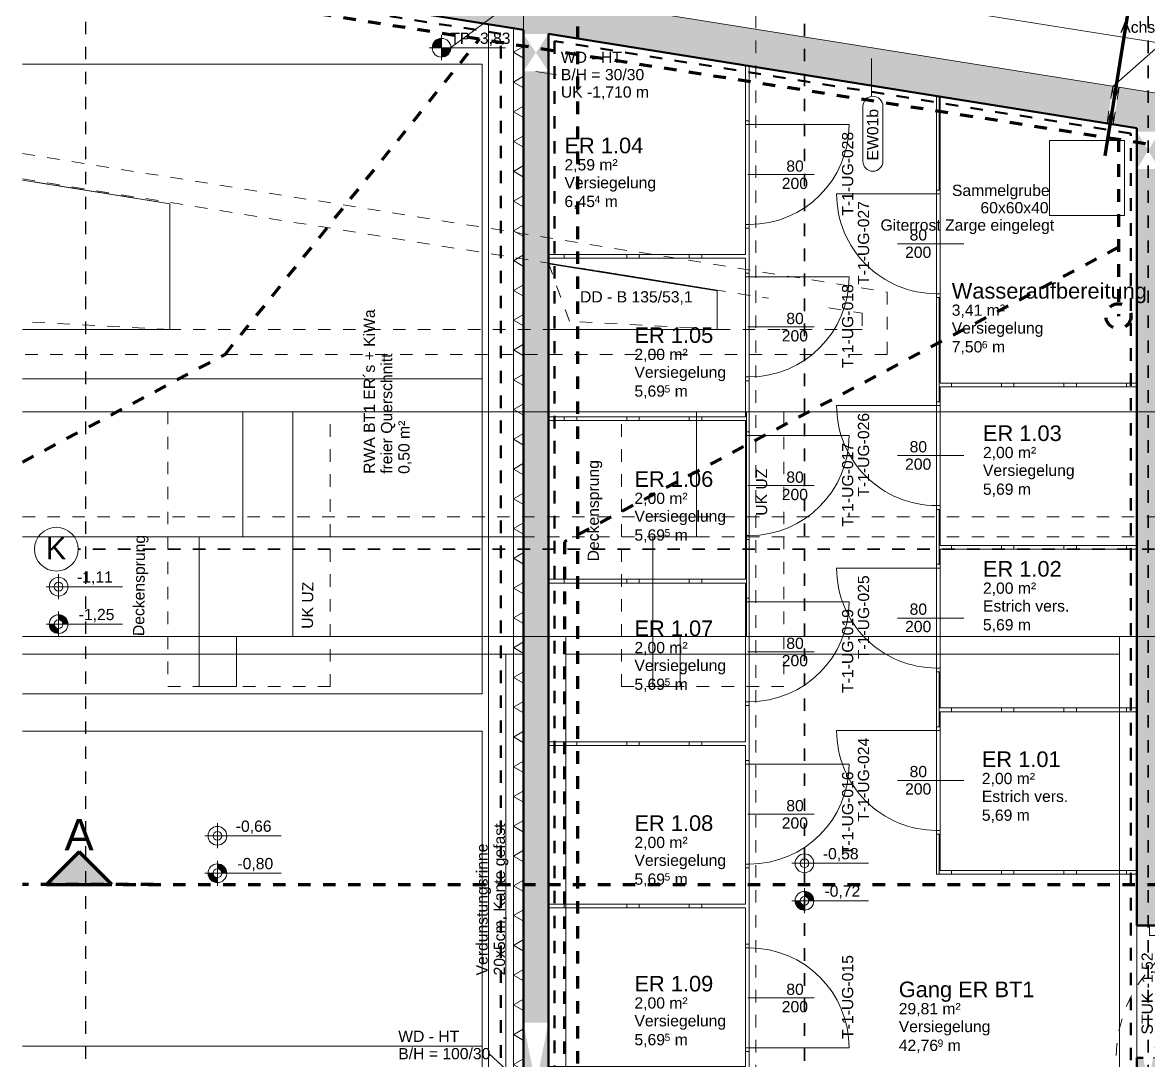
# Model space of a CAD drawing. Header units: metres. Extents: x 0 to 90, y 0 to 101.
# Drawn here: x 44.26 to 53.28, y 83.47 to 91.77 of the extents above; entities that cross this region are included whole.
import ezdxf

# ---------------------------------------------------------------- set-up
doc = ezdxf.new("R2010")
doc.units = ezdxf.units.M
for name, pattern in [('Achse', [0.009, 0.005, -0.002, 0, -0.002]), ('Strich', [0.00635, 0.003175, -0.003175]), ('Strich Punkt', [0.015875, 0.00635, -0.004763, 0, -0.004763]), ('Strich Punkt Mittel', [0.015875, 0.00635, -0.004763, 0, -0.004763]), ('Strichpunkt', [0.01053, 0.005, -0.0025, 0.00053, -0.0025]), ('Verdeckt', [0.003, 0.002, -0.001]), ('Verdeckt Oben', [0.00225, 0.0015, -0.00075]), ('Verdeckt Unten', [0.005, 0.003, -0.002])]:
    doc.linetypes.add(name, pattern=pattern)
for name, color, linetype, lineweight in [('A_2D', 251, 'Continuous', 5), ('A_Beschriftung_', 251, 'Continuous', 9), ('A_Brandabschnitte', 251, 'Verdeckt', 50), ('A_Decken', 251, 'Continuous', 13), ('A_Durchbruch', 251, 'Verdeckt', 5), ('A_Durchbruch_Projektion', 251, 'Verdeckt', 5), ('A_Kanal_RW', 251, 'Strich Punkt', 100), ('A_Parkplatz', 251, 'Continuous', 13), ('A_Raeume_', 251, 'Continuous', 5), ('A_Raeume_Beschriftung_', 251, 'Continuous', 9), ('A_Raster_', 251, 'Continuous', 9), ('A_Tueren', 251, 'Continuous', 13), ('A_Waende', 251, 'Continuous', 13), ('G-ANNO-DIMS_', 251, 'Continuous', 9), ('G-ANNO-SYMB_', 251, 'Continuous', 9), ('S-BEAM-HDLN', 251, 'Verdeckt', 5), ('Text', 251, 'Continuous', 9)]:
    doc.layers.add(name, color=color, linetype=linetype, lineweight=lineweight)
doc.styles.add('Arial_1', font='arial.ttf', dxfattribs={"height": 0.25})
doc.styles.add('Arial_2', font='arial.ttf', dxfattribs={"height": 0.175})
doc.styles.add('Arial_3', font='arial.ttf', dxfattribs={"height": 0.09})
doc.styles.add('Arial_4', font='arial.ttf', dxfattribs={"height": 0.05849})
doc.styles.add('Arial_5', font='arial.ttf', dxfattribs={"height": 0.125})
pattern_1 = [(45, (35.10227, 0), (-0.08980256, 0.08980256), []), (45, (35.19207, 0), (-0.08980256, 0.08980256), [0.0635, -0.03175])]
pattern_2 = [(90, (35.10227, 0), (-0.5, 0), []), (90, (35.20227, 0), (-0.5, 0), [])]

# ---------------------------------------------------------------- blocks, each defined once
blk = doc.blocks.new('Park_Parkplatz - 5020x2520_Ortho-V7-263_PP_-01UG_BT1')
at = {"layer": 'A_Parkplatz'}
for p, q in [((0, -1.3399), (0, -5.02)), ((2.52, -5.02), (2.52, -1.3399)), ((0, -5.02), (2.52, -5.02))]:
    blk.add_line(p, q, dxfattribs=at)
blk = doc.blocks.new('Tür_Blockzarge_1 Flügel - 90x200_RB 86x203_Einlagerungsräume-11443644-263_PP_-01UG_BT1')
at = {"layer": 'A_Tueren', "lineweight": 5}
blk.add_line((0.4, 0.015), (0.4, 0.815), dxfattribs=at)
at = {"layer": 'A_Tueren'}
for p, q in [((-0.43, 0.015), (-0.4, 0.015)), ((-0.43, -0.015), (-0.43, 0.015)), ((-0.43, 0.015), (0.43, 0.015)), ((-0.4, 0.015), (-0.4, -0.015)), ((0.4, 0.015), (0.43, 0.015)), ((0.4, -0.015), (0.4, 0.015)), ((0.43, 0.015), (0.43, -0.015)), ((-0.4, -0.015), (-0.43, -0.015)), ((-0.43, -0.015), (0.43, -0.015)), ((0.43, -0.015), (0.4, -0.015))]:
    blk.add_line(p, q, dxfattribs=at)
at = {"layer": 'A_Tueren', "lineweight": 5}
blk.add_arc((0.4, 0.015), 0.8, 90, 180, dxfattribs=at)
blk = doc.blocks.new('Tür_Blockzarge_1 Flügel - 90x200_RB 86x203_Einlagerungsräume-11443713-263_PP_-01UG_BT1')
at = {"layer": 'A_Tueren'}
for p, q in [((-0.43, 0.015), (-0.43, -0.015)), ((-0.4, 0.015), (-0.43, 0.015)), ((-0.43, 0.015), (0.43, 0.015)), ((-0.4, -0.015), (-0.4, 0.015)), ((0.4, 0.015), (0.4, -0.015)), ((0.43, 0.015), (0.4, 0.015)), ((0.43, -0.015), (0.43, 0.015)), ((-0.43, -0.015), (-0.4, -0.015)), ((-0.43, -0.015), (0.43, -0.015)), ((0.4, -0.015), (0.43, -0.015))]:
    blk.add_line(p, q, dxfattribs=at)
at = {"layer": 'A_Tueren', "lineweight": 5}
blk.add_line((0.4, -0.015), (0.4, -0.815), dxfattribs=at)
blk.add_arc((0.4, -0.015), 0.8, 180, 270, dxfattribs=at)
blk = doc.blocks.new('Tür_Blockzarge_1 Flügel - 90x200_RB 106x208_Untergeschoss-11443315-263_PP_-01UG_BT1')
at = {"layer": 'A_Tueren', "lineweight": 5}
blk.add_line((0.45, 0.09), (0.45, 0.99), dxfattribs=at)
at = {"layer": 'A_Tueren'}
for p, q in [((-0.53, 0.09), (-0.45, 0.09)), ((-0.53, 0.01), (-0.53, 0.09)), ((-0.53, 0.09), (0.53, 0.09)), ((-0.45, 0.01), (-0.53, 0.01)), ((-0.45, 0.09), (-0.45, 0.01)), ((0.45, 0.09), (0.53, 0.09)), ((0.45, 0.0538), (0.45, 0.09)), ((0.53, 0.09), (0.53, 0.0394)), ((-0.53, -0.09), (0.53, -0.09))]:
    blk.add_line(p, q, dxfattribs=at)
at = {"layer": 'A_Tueren', "lineweight": 5}
blk.add_arc((0.45, 0.09), 0.9, 90, 180, dxfattribs=at)
blk = doc.blocks.new('Allg_DB_Flaeche_rechteckig_oben_ungleich - Bau-9936735-263_PP_-01UG_BT1')
at = {"layer": 'A_Durchbruch'}
for p, q in [((0.9817, 0.3454), (2.16, 0.1561)), ((2.16, 0.1561), (2.16, -0.85)), ((0.9817, -0.85), (2.16, -0.85))]:
    blk.add_line(p, q, dxfattribs=at)
blk = doc.blocks.new('Symbol_Schatten_Verdeckt_unten_ungleich - Bodendurchbruch_Schatten_Verdeckt_unten-9936742-263_PP_-01UG_BT1')
at = {"layer": 'A_Durchbruch_Projektion'}
for p, q in [((-0.85, -2.16), (-0.7895, -0.9817)), ((-0.85, -2.16), (-0.85, -0.9817)), ((0.3454, -0.9817), (0.1561, -2.16)), ((0.1561, -2.16), (-0.85, -2.16))]:
    blk.add_line(p, q, dxfattribs=at)
blk = doc.blocks.new('Skel_STB_rechteckig - 0800x0530-10903989-263_PP_-01UG_BT1')
at = {"layer": 'S-BEAM-HDLN', "color": 55, "linetype": 'Strich'}
for p, q in [((-3.9913, 0.4), (4.9313, 0.4)), ((4.9313, 0.4), (4.9313, -0.4)), ((4.9313, -0.4), (-3.9913, -0.4))]:
    blk.add_line(p, q, dxfattribs=at)
blk = doc.blocks.new('Allg_DB_Flaeche_rechteckig_oben_ungleich - Bau-9412647-263_PP_-01UG_BT1')
at = {"layer": 'A_Durchbruch'}
for p, q in [((-0.675, 0.26535), (0.675, 0.04925)), ((-0.675, 0.26535), (-0.675, -0.26535)), ((0.675, 0.04925), (0.675, -0.26535)), ((-0.675, -0.26535), (0.675, -0.26535))]:
    blk.add_line(p, q, dxfattribs=at)
blk = doc.blocks.new('Symbol_Schatten_Verdeckt_unten_ungleich - Bodendurchbruch_Schatten_Verdeckt_unten-8625578-263_PP_-01UG_BT1')
at = {"layer": 'A_Durchbruch_Projektion'}
for p, q in [((-0.2654, -0.675), (-0.2654, 0.675)), ((-0.199, 0.5063), (0.2654, 0.675)), ((0.2654, 0.675), (0.0493, -0.675)), ((-0.2654, -0.675), (-0.199, 0.5063)), ((0.0493, -0.675), (-0.2654, -0.675))]:
    blk.add_line(p, q, dxfattribs=at)
blk = doc.blocks.new('Allg_WD_rund - HKLS-11772127-263_PP_-01UG_BT1')
at = {"layer": 'A_Durchbruch'}
for p, q in [((-0.06, -0.15), (-0.01, 0.15)), ((-0.06, 0.15), (-0.01, -0.15)), ((-0.06, -0.15), (-0.06, 0.15)), ((-0.01, 0.15), (-0.01, -0.15))]:
    blk.add_line(p, q, dxfattribs=at)
blk = doc.blocks.new('Raster - BS_Achse-112124-263_PP_-01UG_BT1')
at = {"layer": 'A_Beschriftung_'}
blk.add_circle((0, 0), 0.0035, dxfattribs=at)
blk = doc.blocks.new('BS_Tuer_PP - rechts-10002445-263_PP_-01UG_BT1')
at = {"layer": 'A_Beschriftung_'}
blk.add_line((0, 0.00012), (0, -0.01051), dxfattribs=at)
blk = doc.blocks.new('BS_Tuer_PP - links-10002443-263_PP_-01UG_BT1')
at = {"layer": 'A_Beschriftung_'}
blk.add_line((0, 0.00012), (0, 0.01076), dxfattribs=at)
blk = doc.blocks.new('BS_Kote_Grundriss_FDUK_manuell_AT - 018-7701323-263_PP_-01UG_BT1')
at = {"layer": 'A_Beschriftung_'}
h = blk.add_hatch(color=256, dxfattribs=at)
edge = h.paths.add_edge_path()
edge.add_line((0, -0.0007), (0, -0.0015))
edge.add_arc((0, 0), 0.0015, 180, 270, ccw=False)
edge.add_line((-0.0015, 0), (-0.0007, 0))
edge.add_arc((0, 0), 0.0007, 180, 270)
h = blk.add_hatch(color=256, dxfattribs=at)
edge = h.paths.add_edge_path()
edge.add_line((0, 0.0007), (0, 0.0015))
edge.add_arc((0, 0), 0.0015, 0, 90, ccw=False)
edge.add_line((0.0015, 0), (0.0007, 0))
edge.add_arc((0, 0), 0.0007, 0, 90)
for p, q in [((0, 0), (0, 0.002)), ((-0.002, 0), (0.01024, 0)), ((0, 0), (0, -0.002))]:
    blk.add_line(p, q, dxfattribs=at)
for radius in [0.0015, 0.0007]:
    blk.add_circle((0, 0), radius, dxfattribs=at)
for start, end in [(0, 90), (180, 270)]:
    blk.add_arc((0, 0), 0.0007, start, end, dxfattribs=at)
blk = doc.blocks.new('BS_Kote_Grundriss_RDUK_manuell_AT - 018-7700965-263_PP_-01UG_BT1')
at = {"layer": 'A_Beschriftung_'}
for p, q in [((0, 0), (0, 0.002)), ((-0.002, 0), (0.01024, 0)), ((0, 0), (0, -0.002))]:
    blk.add_line(p, q, dxfattribs=at)
for radius in [0.0015, 0.0007]:
    blk.add_circle((0, 0), radius, dxfattribs=at)
blk = doc.blocks.new('BS_Wand_Lollipop - links_unten-2026911-263_PP_-01UG_BT1')
at = {"layer": 'A_Beschriftung_'}
for p, q in [((-0.00467, 0.00137), (-0.01347, 0.00137)), ((-0.00309, 0), (0.003, 0)), ((-0.00467, -0.00183), (-0.01347, -0.00183))]:
    blk.add_line(p, q, dxfattribs=at)
for centre, start, end in [((-0.01347, -0.00023), 90, 270), ((-0.00467, -0.00023), 270, 90)]:
    blk.add_arc(centre, 0.0016, start, end, dxfattribs=at)
blk = doc.blocks.new('Schnitt - 100_Gebaeudeschnitt-1260755-263_PP_-01UG_BT1')
at = {"layer": 'G-ANNO-SYMB_'}
blk.add_hatch(color=256, dxfattribs=at).paths.add_polyline_path([(-0.00829, 0), (-0.00305, 0.00525), (0.0022, 0)])
at = {"layer": 'G-ANNO-SYMB_', "lineweight": 70}
for p, q in [((-0.00305, 0.00525), (-0.00829, 0)), ((0.0022, 0), (-0.00305, 0.00525)), ((-0.00829, 0), (0.0022, 0))]:
    blk.add_line(p, q, dxfattribs=at)
blk = doc.blocks.new('Höhenkoten - 018-55641-263_PP_-01UG_BT1')
at = {"layer": 'G-ANNO-DIMS_'}
h = blk.add_hatch(color=256, dxfattribs=at)
edge = h.paths.add_edge_path()
edge.add_line((0, 0), (0, -0.0015))
edge.add_arc((0, 0), 0.0015, 180, 270, ccw=False)
edge.add_line((-0.0015, 0), (0, 0))
h = blk.add_hatch(color=256, dxfattribs=at)
edge = h.paths.add_edge_path()
edge.add_line((0, 0), (0, 0.0015))
edge.add_arc((0, 0), 0.0015, 0, 90, ccw=False)
edge.add_line((0.0015, 0), (0, 0))
for p, q in [((0, 0), (0, 0.002)), ((-0.002, 0), (0.01024, 0)), ((0, 0), (0, -0.002))]:
    blk.add_line(p, q, dxfattribs=at)
blk.add_circle((0, 0), 0.0015, dxfattribs=at)

msp = doc.modelspace()

# ---------------------------------------------------------------- hatches: boundary and pattern name
at = {"layer": 'A_Waende', "lineweight": 5}
h = msp.add_hatch(dxfattribs=at)
h.set_pattern_fill('FP_1', color=250, style=0, pattern_type=2)
h.set_pattern_definition(pattern_1)
h.paths.add_polyline_path([(60.5002, 89.9106), (60.4024, 89.7743), (60.4498, 90.0705), (60.4825, 89.9668)])
h.paths.add_polyline_path([(60.5979, 90.0468), (60.5505, 89.7506), (60.5002, 89.9106), (60.578, 90.0191)])
h.paths.add_polyline_path([(55.7605, 90.669), (55.6874, 90.5288), (55.7348, 90.825), (55.7585, 90.6812)])
h.paths.add_polyline_path([(55.8336, 90.8092), (55.7862, 90.513), (55.7605, 90.669), (55.7677, 90.6828)])
h.paths.add_polyline_path([(53.044, 91.2556), (52.9966, 90.9593), (52.9957, 91.1114), (53.0094, 91.1522)])
h.paths.add_polyline_path([(52.9947, 91.2635), (52.9957, 91.1114), (52.9473, 90.9672), (52.9769, 91.1522)])
h.paths.add_polyline_path([(61.951, 89.5265), (61.9807, 89.8256), (44.2649, 92.6603), (44.2649, 92.3565), (61.937, 89.5288)])
h = msp.add_hatch(dxfattribs=at)
h.set_pattern_fill('FP_5', color=250, angle=-180, style=0, pattern_type=2)
h.set_pattern_definition([(270, (48.19527, 82.242), (0.20637, 4e-16), []), (330, (48.19527, 82.242), (0.103185, 0.1787217), []), (30, (48.19527, 82.242), (-0.103185, 0.1787217), [])])
h.paths.add_polyline_path([(48.2749, 72.7557), (48.2749, 91.7149), (48.1949, 91.7277), (48.1949, 72.7557)])
h = msp.add_hatch(dxfattribs=at)
h.set_pattern_fill('FP_1', color=250, style=0, pattern_type=2)
h.set_pattern_definition(pattern_1)
h.paths.add_polyline_path([(48.4749, 82.768), (48.4749, 83.768), (48.3749, 83.268), (48.4598, 82.8437)])
h.paths.add_polyline_path([(48.2749, 82.768), (48.3749, 83.268), (48.2749, 83.768), (48.2749, 83.268)])
h.paths.add_polyline_path([(48.4749, 72.8357), (48.4749, 82.768), (48.2749, 82.768), (48.2749, 72.8357)])
h.paths.add_polyline_path([(48.2749, 91.6829), (48.2749, 91.3829), (48.3749, 91.5329), (48.2756, 91.6818)])
h.paths.add_polyline_path([(48.4749, 91.6829), (48.2749, 91.7149), (48.2749, 91.6829), (48.4533, 91.6829)])
h.paths.add_polyline_path([(48.4749, 91.3829), (48.4749, 91.6829), (48.3749, 91.5329)])
h.paths.add_polyline_path([(48.2749, 83.768), (48.4749, 83.768), (48.4749, 91.3829), (48.2749, 91.3829), (48.2749, 85.309)])
h = msp.add_hatch(dxfattribs=at)
h.set_pattern_fill('FP_4', color=250, style=0, pattern_type=2)
h.set_pattern_definition(pattern_2)
h.paths.add_polyline_path([(51.5824, 84.9869), (51.6124, 84.9869), (51.6124, 85.2769), (51.5824, 85.2769)])
h.paths.add_polyline_path([(51.6124, 86.1369), (51.6124, 86.5769), (51.5824, 86.5769), (51.5824, 86.1369)])
h.paths.add_polyline_path([(51.5824, 87.4369), (51.6124, 87.4369), (51.6124, 87.8769), (51.5824, 87.8769)])
h.paths.add_polyline_path([(51.5824, 88.7369), (51.6124, 88.7369), (51.6124, 89.5729), (51.5824, 89.5729)])
h.paths.add_polyline_path([(51.6124, 90.4329), (51.6124, 91.1808), (51.5824, 91.1856), (51.5824, 90.4329)])
h = msp.add_hatch(dxfattribs=at)
h.set_pattern_fill('FP_1', color=250, style=0, pattern_type=2)
h.set_pattern_definition(pattern_1)
h.paths.add_polyline_path([(53.2774, 79.153), (53.1874, 79.653), (53.1874, 78.653), (53.2664, 79.0919)])
h.paths.add_polyline_path([(53.3674, 78.653), (53.3674, 79.653), (53.2774, 79.153), (53.338, 78.8165)])
h.paths.add_polyline_path([(53.1874, 73.0357), (53.3674, 73.0357), (53.3674, 78.653), (53.1874, 78.653), (53.1874, 73.6226)])
h.paths.add_polyline_path([(53.3674, 79.793), (53.3674, 80.093), (53.2774, 79.943)])
h.paths.add_polyline_path([(53.1874, 79.793), (53.2774, 79.943), (53.1874, 80.093), (53.1874, 79.9029)])
h.paths.add_polyline_path([(53.1874, 79.653), (53.3674, 79.653), (53.3674, 79.793), (53.1874, 79.793)])
h.paths.add_polyline_path([(53.2774, 83.268), (53.238, 83.4869), (53.1874, 83.4869), (53.1874, 82.768)])
h.paths.add_polyline_path([(53.3674, 82.768), (53.3674, 83.4869), (53.3168, 83.4869), (53.2774, 83.268), (53.339, 82.9259)])
h.paths.add_polyline_path([(53.3674, 80.093), (53.3674, 82.768), (53.1874, 82.768), (53.1874, 80.093), (53.1955, 80.093)])
h.paths.add_polyline_path([(53.3674, 90.6), (53.3674, 90.9), (53.2774, 90.75)])
h.paths.add_polyline_path([(53.1874, 90.6), (53.2774, 90.75), (53.1874, 90.9), (53.1874, 90.75)])
h.paths.add_polyline_path([(53.3674, 84.5469), (53.3674, 90.6), (53.1874, 90.6), (53.1874, 84.5469)])
h.paths.add_polyline_path([(53.1964, 90.9), (53.3674, 90.9), (53.1874, 90.9288), (53.1874, 90.9)])
h = msp.add_hatch(dxfattribs=at)
h.set_pattern_fill('FP_4', color=250, style=0, pattern_type=2)
h.set_pattern_definition(pattern_2)
h.paths.add_polyline_path([(49.9213, 89.8869), (50.0524, 89.8869), (50.0524, 89.9169), (48.4749, 89.9169), (48.4749, 89.8869), (48.5072, 89.8869)])
h = msp.add_hatch(dxfattribs=at)
h.set_pattern_fill('FP_4', color=250, style=0, pattern_type=2)
h.set_pattern_definition(pattern_2)
h.paths.add_polyline_path([(51.6124, 88.8569), (53.1874, 88.8569), (53.1874, 88.8869), (51.6124, 88.8869)])
h = msp.add_hatch(dxfattribs=at)
h.set_pattern_fill('FP_4', color=250, style=0, pattern_type=2)
h.set_pattern_definition(pattern_2)
h.paths.add_polyline_path([(48.5072, 88.5869), (50.0524, 88.5869), (50.0524, 88.6169), (48.4749, 88.6169), (48.4749, 88.5869)])
h = msp.add_hatch(dxfattribs=at)
h.set_pattern_fill('FP_4', color=250, style=0, pattern_type=2)
h.set_pattern_definition(pattern_2)
h.paths.add_polyline_path([(52.7495, 87.5569), (53.1874, 87.5569), (53.1874, 87.5869), (51.6124, 87.5869), (51.6124, 87.5569)])
h = msp.add_hatch(dxfattribs=at)
h.set_pattern_fill('FP_4', color=250, style=0, pattern_type=2)
h.set_pattern_definition(pattern_2)
h.paths.add_polyline_path([(49.9213, 87.2869), (50.0524, 87.2869), (50.0524, 87.3169), (48.4749, 87.3169), (48.4749, 87.2869), (49.8467, 87.2869)])
h = msp.add_hatch(dxfattribs=at)
h.set_pattern_fill('FP_4', color=250, style=0, pattern_type=2)
h.set_pattern_definition(pattern_2)
h.paths.add_polyline_path([(53.1874, 86.2569), (53.1874, 86.2869), (51.6124, 86.2869), (51.6124, 86.2569), (52.7495, 86.2569)])
h = msp.add_hatch(dxfattribs=at)
h.set_pattern_fill('FP_4', color=250, style=0, pattern_type=2)
h.set_pattern_definition(pattern_2)
h.paths.add_polyline_path([(48.5072, 85.9869), (50.0524, 85.9869), (50.0524, 86.0169), (48.4749, 86.0169), (48.4749, 85.9869)])
h = msp.add_hatch(dxfattribs=at)
h.set_pattern_fill('FP_4', color=250, style=0, pattern_type=2)
h.set_pattern_definition(pattern_2)
h.paths.add_polyline_path([(52.7495, 84.9569), (53.1874, 84.9569), (53.1874, 84.9869), (51.5824, 84.9869), (51.5824, 84.9569)])
h = msp.add_hatch(dxfattribs=at)
h.set_pattern_fill('FP_4', color=250, style=0, pattern_type=2)
h.set_pattern_definition(pattern_2)
h.paths.add_polyline_path([(49.9213, 84.6869), (50.0524, 84.6869), (50.0524, 84.7169), (48.4749, 84.7169), (48.4749, 84.6869)])

# ---------------------------------------------------------------- linework, layer by layer
at = {"layer": 'A_2D', "lineweight": 100}
msp.add_line((53.4737, 94.0992), (52.9308, 90.706), dxfattribs=at)
at = {"layer": 'A_2D', "lineweight": 13}
for p, q in [((62.0283, 90.2231), (44.2649, 93.0654)), ((44.2649, 92.6603), (61.9829, 89.8252)), ((47.9949, 91.7597), (47.9949, 81.3605)), ((48.1949, 91.7277), (47.9949, 91.7597)), ((48.1949, 81.3605), (48.1949, 91.7277)), ((50.0612, 87.458), (50.0612, 88.258)), ((46.4292, 87.658), (46.4292, 86.858)), ((46.4292, 86.858), (45.8992, 86.858))]:
    msp.add_line(p, q, dxfattribs=at)
at = {"layer": 'A_2D', "linetype": 'Verdeckt', "lineweight": 25}
msp.add_line((44.7681, 92.5798), (44.7681, 60.8261), dxfattribs=at)
at = {"layer": 'A_2D', "linetype": 'Verdeckt Oben', "lineweight": 13}
for p, q in [((48.2749, 72.8357), (48.2749, 92.0187)), ((48.2749, 92.0187), (48.2749, 72.8248)), ((77.3549, 88.658), (44.2649, 88.658)), ((53.0197, 79.6773), (53.0197, 83.4769))]:
    msp.add_line(p, q, dxfattribs=at)
at = {"layer": 'A_2D'}
for p, q in [((47.9949, 72.7369), (47.9949, 91.7629)), ((53.0874, 90.8298), (52.4874, 90.8298)), ((52.4874, 90.8298), (52.4874, 90.2298)), ((53.0874, 90.2298), (53.0874, 90.8298)), ((52.4874, 90.2298), (53.0874, 90.2298)), ((46.4292, 88.658), (46.0292, 88.658)), ((46.0292, 88.658), (46.0292, 87.658)), ((46.4292, 86.858), (46.4292, 88.658)), ((50.0612, 88.658), (49.6612, 88.658)), ((49.6612, 88.658), (49.6612, 87.658)), ((50.0612, 86.858), (50.0612, 88.658)), ((45.6792, 87.658), (45.6792, 86.458)), ((46.0292, 87.658), (45.6792, 87.658)), ((49.3112, 87.658), (49.3112, 86.458)), ((49.6612, 87.658), (49.3112, 87.658)), ((45.9792, 86.458), (45.9792, 86.858)), ((45.9792, 86.858), (46.4292, 86.858)), ((49.5312, 86.458), (49.5312, 86.858)), ((49.5312, 86.858), (50.0612, 86.858)), ((45.6792, 86.458), (45.9792, 86.458)), ((49.3112, 86.458), (49.5312, 86.458))]:
    msp.add_line(p, q, dxfattribs=at)
at = {"layer": 'A_2D', "linetype": 'Verdeckt'}
for p, q in [((44.2649, 90.7244), (51.1874, 89.6167)), ((44.2649, 90.7244), (51.1874, 89.6167)), ((44.2649, 90.5218), (50.2368, 89.5663)), ((44.2649, 90.5218), (50.2368, 89.5663)), ((45.4431, 90.3236), (44.2649, 90.5129)), ((45.4431, 89.3175), (45.4431, 90.3236)), ((49.8249, 89.6321), (48.4749, 89.8482)), ((48.4749, 89.8482), (48.4749, 89.3175)), ((49.8249, 89.3175), (49.8249, 89.6321)), ((51.1874, 89.6167), (51.1874, 89.1175)), ((51.1874, 89.6167), (51.1874, 89.1175)), ((50.7213, 89.4887), (50.9874, 89.4461)), ((50.7213, 89.4887), (50.9874, 89.4461)), ((50.9874, 89.4461), (50.9874, 89.3175)), ((50.9874, 89.4461), (50.9874, 89.3175)), ((50.3311, 89.3175), (44.2649, 89.3175)), ((50.3311, 89.3175), (44.2649, 89.3175)), ((44.2649, 89.3175), (45.4431, 89.3175)), ((48.4749, 89.3175), (49.8249, 89.3175)), ((50.9874, 89.3175), (50.344, 89.3175)), ((50.9874, 89.3175), (50.344, 89.3175)), ((51.1874, 89.1175), (44.2649, 89.1175)), ((51.1874, 89.1175), (44.2649, 89.1175)), ((46.7292, 88.658), (45.4292, 88.658)), ((45.4292, 88.658), (45.4292, 86.458)), ((46.7292, 86.458), (46.7292, 88.658)), ((49.0612, 86.458), (49.0612, 88.658)), ((49.0612, 88.658), (50.3612, 88.658)), ((50.3612, 88.658), (50.3612, 86.458)), ((77.7649, 87.818), (44.2649, 87.818)), ((45.4292, 86.458), (46.7292, 86.458)), ((50.3612, 86.458), (49.0612, 86.458))]:
    msp.add_line(p, q, dxfattribs=at)
at = {"layer": 'A_2D', "linetype": 'Strichpunkt', "lineweight": 100}
msp.add_line((45.3125, 84.8728), (44.2649, 84.8728), dxfattribs=at)
at = {"layer": 'A_2D', "linetype": 'Verdeckt Oben', "lineweight": 13}
msp.add_arc((54.1197, 83.4769), 1.1, 90, 180, dxfattribs=at)
at = {"layer": 'A_Beschriftung_'}
for p, q in [((52.9957, 91.2635), (53.4495, 91.6649)), ((48.3749, 91.3829), (48.5403, 91.3544)), ((48.2749, 83.268), (48.0005, 83.5179))]:
    msp.add_line(p, q, dxfattribs=at)
at = {"layer": 'A_Brandabschnitte'}
for p, q in [((48.0949, 91.6829), (44.2649, 92.2958)), ((48.0949, 72.6869), (48.0949, 91.6829)), ((53.1374, 90.8862), (48.5249, 91.6242)), ((48.5249, 91.6242), (48.5249, 73.0669)), ((53.1374, 73.0669), (53.1374, 90.8862))]:
    msp.add_line(p, q, dxfattribs=at)
at = {"layer": 'A_Decken'}
for p, q in [((48.2749, 92.0187), (48.2749, 91.7149)), ((45.4431, 90.3236), (44.2649, 90.5129)), ((45.4431, 89.3175), (45.4431, 90.3236)), ((49.8249, 89.6321), (48.4749, 89.8482)), ((49.8249, 89.3175), (49.8249, 89.6321)), ((44.2649, 89.3175), (45.4431, 89.3175)), ((48.4749, 89.3175), (49.8249, 89.3175)), ((44.2649, 88.658), (53.3674, 88.658)), ((44.2649, 87.658), (48.2749, 87.658)), ((48.4749, 86.858), (44.2649, 86.858)), ((51.6124, 86.858), (50.0524, 86.858)), ((53.3674, 86.858), (53.1874, 86.858)), ((48.6149, 84.681), (48.6156, 86.718)), ((50.0524, 86.718), (50.0824, 86.718)), ((51.5824, 86.718), (51.6124, 86.718))]:
    msp.add_line(p, q, dxfattribs=at)
at = {"layer": 'A_Kanal_RW'}
for p, q in [((44.2649, 92.2164), (63.2098, 89.2428)), ((45.8868, 89.1175), (47.9246, 91.642)), ((53.0388, 90.8392), (53.0388, 89.4228)), ((53.0388, 89.9751), (48.6049, 87.618)), ((44.2649, 88.2552), (45.8868, 89.1175)), ((48.6049, 87.618), (48.6049, 78.068))]:
    msp.add_line(p, q, dxfattribs=at)
msp.add_circle((53.0388, 89.4228), 0.1, dxfattribs=at)
at = {"layer": 'A_Raeume_', "flags": 128}
for points in [[(52.9574, 72.7557), (48.1949, 72.7557), (48.1949, 91.7277), (44.2649, 92.3565)], [(53.1874, 83.4569), (53.1874, 84.9569), (51.5824, 84.9569), (51.5824, 86.2719), (51.5824, 87.5719), (51.5824, 88.8719), (51.5824, 91.1856), (50.0824, 91.4256), (50.0824, 89.9019), (50.0824, 88.6019), (50.0824, 87.3019), (50.0824, 86.0019), (50.0824, 84.7019), (50.0824, 83.4019)]]:
    msp.add_lwpolyline(points, dxfattribs=at)
for points in [[(50.0524, 91.4304), (48.4749, 91.6829), (48.4749, 89.9169), (50.0524, 89.9169)], [(53.1874, 88.8869), (53.1874, 90.3878), (53.1874, 90.9288), (51.6124, 91.1808), (51.6124, 88.8869)], [(48.4749, 89.8869), (48.4749, 88.6169), (50.0524, 88.6169), (50.0524, 89.8869)], [(53.1874, 87.5869), (53.1874, 88.8569), (51.6124, 88.8569), (51.6124, 87.5869)], [(48.4749, 88.5869), (48.4749, 87.3169), (50.0524, 87.3169), (50.0524, 88.5869)], [(53.1874, 86.2869), (53.1874, 87.5569), (51.6124, 87.5569), (51.6124, 86.2869)], [(48.4749, 87.2869), (48.4749, 86.0169), (50.0524, 86.0169), (50.0524, 87.2869)], [(53.1874, 84.9869), (53.1874, 86.2569), (51.6124, 86.2569), (51.6124, 84.9869)], [(48.4749, 85.9869), (48.4749, 84.7169), (50.0524, 84.7169), (50.0524, 85.9869)], [(48.4749, 84.6869), (48.4749, 83.4169), (50.0524, 83.4169), (50.0524, 84.6869)]]:
    msp.add_lwpolyline(points, close=True, dxfattribs=at)
at = {"layer": 'A_Raster_', "linetype": 'Verdeckt Unten', "lineweight": 13}
msp.add_line((50.1349, 94.2296), (50.1349, 59.9489), dxfattribs=at)
at = {"layer": 'A_Raster_', "linetype": 'Strich Punkt Mittel', "lineweight": 35}
for p, q in [((53.2774, 94.2296), (53.2774, 60.3654)), ((50.5249, 92.3637), (50.5249, 60.3654)), ((80.9286, 87.558), (44.7106, 87.558))]:
    msp.add_line(p, q, dxfattribs=at)
at = {"layer": 'A_Waende', "color": 90, "lineweight": 50}
for p, q in [((44.2649, 92.3565), (48.2749, 91.7149)), ((48.2749, 91.7149), (48.2749, 72.8357)), ((48.4749, 91.6829), (53.1874, 90.9288)), ((48.4749, 89.9169), (48.4749, 91.6829)), ((53.1874, 90.9288), (53.1874, 84.5469)), ((48.4749, 83.3869), (48.4749, 89.9169)), ((53.1874, 84.5469), (53.3674, 84.5469)), ((53.238, 83.4869), (53.1874, 83.4869)), ((53.1874, 83.4869), (53.1874, 73.0357))]:
    msp.add_line(p, q, dxfattribs=at)
at = {"layer": 'A_Waende', "color": 250, "lineweight": 5}
msp.add_line((48.1949, 91.7277), (48.1949, 72.7557), dxfattribs=at)
at = {"layer": 'A_Waende', "color": 10}
for p, q in [((50.0524, 91.4304), (50.0524, 90.9869)), ((50.0824, 90.9869), (50.0824, 91.4256)), ((51.5824, 91.1856), (51.5824, 90.4329)), ((51.6124, 90.4329), (51.6124, 91.1808)), ((50.0524, 90.9869), (50.0824, 90.9869)), ((51.5824, 90.4329), (51.6124, 90.4329)), ((50.0824, 90.1269), (50.0524, 90.1269)), ((50.0524, 90.1269), (50.0524, 89.9169)), ((50.0824, 89.7669), (50.0824, 90.1269)), ((50.0524, 89.9169), (48.4749, 89.9169)), ((48.4749, 89.8869), (50.0524, 89.8869)), ((50.0524, 89.8869), (50.0524, 89.7669)), ((50.0524, 89.7669), (50.0824, 89.7669)), ((51.6124, 89.5729), (51.5824, 89.5729)), ((51.5824, 89.5729), (51.5824, 88.7369)), ((51.6124, 88.8869), (51.6124, 89.5729)), ((50.0824, 88.9069), (50.0524, 88.9069)), ((50.0524, 88.9069), (50.0524, 88.6169)), ((50.0824, 88.4969), (50.0824, 88.9069)), ((53.1874, 88.8869), (51.6124, 88.8869)), ((51.6124, 88.8569), (53.1874, 88.8569)), ((51.6124, 88.7369), (51.6124, 88.8569)), ((51.5824, 88.7369), (51.6124, 88.7369)), ((50.0524, 88.6169), (48.4749, 88.6169)), ((48.4749, 88.5869), (50.0524, 88.5869)), ((50.0524, 88.5869), (50.0524, 88.4969)), ((50.0524, 88.4969), (50.0824, 88.4969)), ((51.6124, 87.8769), (51.5824, 87.8769)), ((51.5824, 87.8769), (51.5824, 87.4369)), ((51.6124, 87.5869), (51.6124, 87.8769)), ((50.0824, 87.6369), (50.0524, 87.6369)), ((50.0524, 87.6369), (50.0524, 87.3169)), ((50.0824, 87.1669), (50.0824, 87.6369)), ((53.1874, 87.5869), (51.6124, 87.5869)), ((51.6124, 87.5569), (53.1874, 87.5569)), ((51.6124, 87.4369), (51.6124, 87.5569)), ((51.5824, 87.4369), (51.6124, 87.4369)), ((50.0524, 87.3169), (48.4749, 87.3169)), ((48.4749, 87.2869), (50.0524, 87.2869)), ((50.0524, 87.2869), (50.0524, 87.1669)), ((50.0524, 87.1669), (50.0824, 87.1669)), ((51.6124, 86.5769), (51.5824, 86.5769)), ((51.5824, 86.5769), (51.5824, 86.1369)), ((51.6124, 86.2869), (51.6124, 86.5769)), ((50.0824, 86.3069), (50.0524, 86.3069)), ((50.0524, 86.3069), (50.0524, 86.0169)), ((50.0824, 85.8669), (50.0824, 86.3069)), ((53.1874, 86.2869), (51.6124, 86.2869)), ((51.6124, 86.1369), (51.6124, 86.2569)), ((51.6124, 86.2569), (53.1874, 86.2569)), ((51.5824, 86.1369), (51.6124, 86.1369)), ((50.0524, 86.0169), (48.4749, 86.0169)), ((48.4749, 85.9869), (50.0524, 85.9869)), ((50.0524, 85.9869), (50.0524, 85.8669)), ((50.0524, 85.8669), (50.0824, 85.8669)), ((51.6124, 85.2769), (51.5824, 85.2769)), ((51.5824, 85.2769), (51.5824, 84.9569)), ((51.6124, 84.9869), (51.6124, 85.2769)), ((50.0824, 85.0069), (50.0524, 85.0069)), ((50.0524, 85.0069), (50.0524, 84.7169)), ((50.0824, 84.3969), (50.0824, 85.0069)), ((51.5824, 84.9569), (53.1874, 84.9569)), ((53.1874, 84.9869), (51.6124, 84.9869)), ((50.0524, 84.7169), (48.4749, 84.7169)), ((48.4749, 84.6869), (50.0524, 84.6869)), ((50.0524, 84.6869), (50.0524, 84.3969)), ((50.0524, 84.3969), (50.0824, 84.3969)), ((50.0824, 83.5369), (50.0524, 83.5369)), ((50.0524, 83.5369), (50.0524, 83.4169)), ((50.0824, 83.0969), (50.0824, 83.5369))]:
    msp.add_line(p, q, dxfattribs=at)
at = {"layer": 'A_Waende'}
for p, q in [((48.4749, 89.8429), (49.8249, 89.6268)), ((50.0524, 86.858), (48.4749, 86.858)), ((48.6149, 73.248), (48.6149, 86.858)), ((50.0524, 86.858), (50.0524, 86.718)), ((50.0824, 86.718), (50.0824, 86.858)), ((51.5824, 86.858), (51.5824, 86.718)), ((53.1874, 86.858), (51.6124, 86.858)), ((51.6124, 86.718), (51.6124, 86.858)), ((53.0474, 86.858), (53.0452, 78.8642)), ((53.1836, 73.248), (53.1874, 86.858)), ((44.2649, 86.718), (48.2749, 86.718)), ((48.1349, 86.718), (48.1349, 72.8357)), ((48.1949, 86.718), (48.1949, 73.248)), ((48.6149, 86.718), (50.0524, 86.718)), ((50.0824, 86.718), (51.5824, 86.718)), ((51.6124, 86.718), (53.0474, 86.718))]:
    msp.add_line(p, q, dxfattribs=at)
at = {"layer": 'G-ANNO-DIMS_'}
for p, q in [((48.1424, 91.9034), (47.6902, 91.5718)), ((47.6902, 91.5718), (47.6196, 91.5718))]:
    msp.add_line(p, q, dxfattribs=at)
at = {"layer": 'G-ANNO-SYMB_', "linetype": 'Achse', "lineweight": 70}
for p, q in [((48.7074, 95.9409), (48.7074, 60.2952)), ((44.871, 84.8728), (88.0415, 84.8728))]:
    msp.add_line(p, q, dxfattribs=at)

# ---------------------------------------------------------------- block references
at = {"layer": 'A_2D', "lineweight": 13}
for name, p, rotation in [('Allg_WD_rund - HKLS-11772127-263_PP_-01UG_BT1', (53.0302, 91.1059), 350.9090148903629), ('Symbol_Schatten_Verdeckt_unten_ungleich - Bodendurchbruch_Schatten_Verdeckt_unten-9936742-263_PP_-01UG_BT1', (43.2831, 90.1675), 89.99999999999665), ('Symbol_Schatten_Verdeckt_unten_ungleich - Bodendurchbruch_Schatten_Verdeckt_unten-8625578-263_PP_-01UG_BT1', (49.1499, 89.5829), 89.99999999999805)]:
    msp.add_blockref(name, p, dxfattribs=dict(at, rotation=rotation))
at = {"layer": 'A_Beschriftung_', "xscale": 49.99999999999998, "yscale": 49.99999999999998, "zscale": 49.99999999999998}
for name, p, rotation in [('BS_Wand_Lollipop - links_unten-2026911-263_PP_-01UG_BT1', (51.0616, 91.3368), 89.99999999999991), ('BS_Tuer_PP - rechts-10002445-263_PP_-01UG_BT1', (50.0774, 90.5569), 89.99999805173763), ('BS_Tuer_PP - links-10002443-263_PP_-01UG_BT1', (51.8074, 90.0029), 90.00000000000003), ('BS_Tuer_PP - rechts-10002445-263_PP_-01UG_BT1', (50.0774, 89.3369), 89.99999805173763), ('BS_Tuer_PP - links-10002443-263_PP_-01UG_BT1', (51.8074, 88.3069), 90.00000000000003), ('BS_Tuer_PP - rechts-10002445-263_PP_-01UG_BT1', (50.0774, 88.0669), 89.99999805173763), ('Raster - BS_Achse-112124-263_PP_-01UG_BT1', (44.5356, 87.558), 90), ('BS_Tuer_PP - links-10002443-263_PP_-01UG_BT1', (51.8074, 87.0069), 90.00000000000003), ('BS_Tuer_PP - rechts-10002445-263_PP_-01UG_BT1', (50.0774, 86.7369), 89.99999805173763), ('BS_Tuer_PP - links-10002443-263_PP_-01UG_BT1', (51.8074, 85.7069), 90.00000000000003), ('BS_Tuer_PP - rechts-10002445-263_PP_-01UG_BT1', (50.0774, 85.4369), 89.99999805173763), ('BS_Tuer_PP - rechts-10002445-263_PP_-01UG_BT1', (50.0774, 83.9669), 89.99999805173752)]:
    msp.add_blockref(name, p, dxfattribs=dict(at, rotation=rotation))
at = {"layer": 'A_Beschriftung_', "xscale": 50, "yscale": 50, "zscale": 50}
for name, p in [('BS_Kote_Grundriss_RDUK_manuell_AT - 018-7700965-263_PP_-01UG_BT1', (44.5539, 87.258)), ('BS_Kote_Grundriss_FDUK_manuell_AT - 018-7701323-263_PP_-01UG_BT1', (44.5539, 86.958)), ('BS_Kote_Grundriss_RDUK_manuell_AT - 018-7700965-263_PP_-01UG_BT1', (45.8249, 85.264)), ('BS_Kote_Grundriss_RDUK_manuell_AT - 018-7700965-263_PP_-01UG_BT1', (50.5249, 85.0437)), ('BS_Kote_Grundriss_FDUK_manuell_AT - 018-7701323-263_PP_-01UG_BT1', (45.8249, 84.964)), ('BS_Kote_Grundriss_FDUK_manuell_AT - 018-7701323-263_PP_-01UG_BT1', (50.5249, 84.7437))]:
    msp.add_blockref(name, p, dxfattribs=at)
at = {"layer": 'A_Durchbruch'}
for name, p in [('Allg_DB_Flaeche_rechteckig_oben_ungleich - Bau-9936735-263_PP_-01UG_BT1', (43.2831, 90.1675)), ('Allg_DB_Flaeche_rechteckig_oben_ungleich - Bau-9412647-263_PP_-01UG_BT1', (49.1499, 89.5829))]:
    msp.add_blockref(name, p, dxfattribs=at)
at = {"layer": 'A_Parkplatz'}
for p, rotation in [((42.925, 88.9205), 90.00000000000055), ((42.925, 86.4005), 90.00000000000053), ((42.925, 83.5805), 90.00000000000055), ((42.925, 81.0605), 90.00000000000048)]:
    msp.add_blockref('Park_Parkplatz - 5020x2520_Ortho-V7-263_PP_-01UG_BT1', p, dxfattribs=dict(at, rotation=rotation))
at = {"layer": 'A_Tueren'}
for name, p, rotation in [('Tür_Blockzarge_1 Flügel - 90x200_RB 86x203_Einlagerungsräume-11443713-263_PP_-01UG_BT1', (50.0674, 90.5569), 89.99999805173755), ('Tür_Blockzarge_1 Flügel - 90x200_RB 86x203_Einlagerungsräume-11443644-263_PP_-01UG_BT1', (51.5974, 90.0029), 90.0000000000003), ('Tür_Blockzarge_1 Flügel - 90x200_RB 86x203_Einlagerungsräume-11443713-263_PP_-01UG_BT1', (50.0674, 89.3369), 89.99999805173755), ('Tür_Blockzarge_1 Flügel - 90x200_RB 86x203_Einlagerungsräume-11443644-263_PP_-01UG_BT1', (51.5974, 88.3069), 90.0000000000003), ('Tür_Blockzarge_1 Flügel - 90x200_RB 86x203_Einlagerungsräume-11443713-263_PP_-01UG_BT1', (50.0674, 88.0669), 89.99999805173755), ('Tür_Blockzarge_1 Flügel - 90x200_RB 86x203_Einlagerungsräume-11443644-263_PP_-01UG_BT1', (51.5974, 87.0069), 90.0000000000003), ('Tür_Blockzarge_1 Flügel - 90x200_RB 86x203_Einlagerungsräume-11443713-263_PP_-01UG_BT1', (50.0674, 86.7369), 89.99999805173755), ('Tür_Blockzarge_1 Flügel - 90x200_RB 86x203_Einlagerungsräume-11443644-263_PP_-01UG_BT1', (51.5974, 85.7069), 90.0000000000003), ('Tür_Blockzarge_1 Flügel - 90x200_RB 86x203_Einlagerungsräume-11443713-263_PP_-01UG_BT1', (50.0674, 85.4369), 89.99999805173755), ('Tür_Blockzarge_1 Flügel - 90x200_RB 106x208_Untergeschoss-11443315-263_PP_-01UG_BT1', (53.2774, 84.0169), 270.0000000000002), ('Tür_Blockzarge_1 Flügel - 90x200_RB 86x203_Einlagerungsräume-11443644-263_PP_-01UG_BT1', (50.0674, 83.9669), 269.9999980517375)]:
    msp.add_blockref(name, p, dxfattribs=dict(at, rotation=rotation))
at = {"layer": 'G-ANNO-DIMS_', "extrusion": (0, 0, -1), "xscale": 49.99999999999998, "yscale": 49.99999999999998, "zscale": 49.99999999999998, "rotation": 180}
msp.add_blockref('Höhenkoten - 018-55641-263_PP_-01UG_BT1', (-47.6196, 91.5718), dxfattribs=at)
at = {"layer": 'G-ANNO-SYMB_', "xscale": 49.99999999999998, "yscale": 49.99999999999998, "zscale": 49.99999999999998}
msp.add_blockref('Schnitt - 100_Gebaeudeschnitt-1260755-263_PP_-01UG_BT1', (44.871, 84.8728), dxfattribs=at)
at = {"layer": 'S-BEAM-HDLN', "color": 55, "linetype": 'Strich'}
msp.add_blockref('Skel_STB_rechteckig - 0800x0530-10903989-263_PP_-01UG_BT1', (48.2562, 87.258), dxfattribs=at)

# ---------------------------------------------------------------- texts
at = {"layer": 'A_Beschriftung_', "attachment_point": 1}
for s, insert, char_height, width, style in [('Achse -2,200 m', (53.0536, 91.7817), 0.09, 1.042194, 'Arial_3'), ('WD - HT', (48.5747, 91.5405), 0.09, 0.58924, 'Arial_3'), ('B/H = 30/30', (48.5747, 91.4016), 0.09, 0.793671, 'Arial_3'), ('UK -1,710 m', (48.5747, 91.2626), 0.09, 0.837763, 'Arial_3'), ('80', (51.367, 90.1188), 0.09, 0.168354, 'Arial_3'), ('200', (51.3306, 89.9799), 0.09, 0.252532, 'Arial_3'), ('DD - B 135/53,1', (48.7284, 89.6232), 0.09, 1.070253, 'Arial_3'), ('80', (51.367, 88.4229), 0.09, 0.168354, 'Arial_3'), ('200', (51.3306, 88.284), 0.09, 0.252532, 'Arial_3'), ('K', (44.4511, 87.6527), 0.175, 0.200422, 'Arial_2'), ('-1,11', (44.7012, 87.3799), 0.09, 0.340717, 'Arial_3'), ('-1,25', (44.7144, 87.0805), 0.09, 0.340717, 'Arial_3'), ('80', (51.367, 87.1229), 0.09, 0.168354, 'Arial_3'), ('200', (51.3306, 86.984), 0.09, 0.252532, 'Arial_3'), ('80', (51.367, 85.8229), 0.09, 0.168354, 'Arial_3'), ('200', (51.3306, 85.684), 0.09, 0.252532, 'Arial_3'), ('-0,66', (45.9722, 85.3859), 0.09, 0.340717, 'Arial_3'), ('-0,58', (50.6722, 85.1656), 0.09, 0.340717, 'Arial_3'), ('-0,80', (45.9854, 85.0865), 0.09, 0.340717, 'Arial_3'), ('-0,72', (50.6854, 84.8662), 0.09, 0.340717, 'Arial_3'), ('WD - HT', (47.273, 83.704), 0.09, 0.58924, 'Arial_3'), ('B/H = 100/30', (47.273, 83.565), 0.09, 0.877848, 'Arial_3')]:
    msp.add_mtext(s, dxfattribs=dict(at, insert=insert, char_height=char_height, width=width, style=style))
at = {"layer": 'A_Beschriftung_', "char_height": 0.09, "attachment_point": 1, "style": 'Arial_3'}
for s, insert, width, rotation in [('EW01b', (51.0262, 90.6696), 0.505063, 90), ('T-1-UG-028', (50.8256, 90.228), 0.797679, 90), ('80', (50.3798, 90.6699), 0.168354, 360), ('200', (50.3434, 90.531), 0.252532, 360), ('T-1-UG-027', (50.9527, 89.674), 0.797679, 90), ('T-1-UG-018', (50.8256, 89.008), 0.797679, 90), ('80', (50.3798, 89.4499), 0.168354, 360), ('200', (50.3434, 89.311), 0.252532, 360), ('T-1-UG-026', (50.9527, 87.978), 0.797679, 90), ('T-1-UG-017', (50.8256, 87.738), 0.797679, 90), ('80', (50.3798, 88.1799), 0.168354, 360), ('200', (50.3434, 88.041), 0.252532, 360), ('T-1-UG-025', (50.9527, 86.678), 0.797679, 90), ('T-1-UG-019', (50.8256, 86.408), 0.797679, 90), ('80', (50.3798, 86.8499), 0.168354, 360), ('200', (50.3434, 86.711), 0.252532, 360), ('T-1-UG-024', (50.9527, 85.378), 0.797679, 90), ('T-1-UG-016', (50.8256, 85.108), 0.797679, 90), ('80', (50.3798, 85.5499), 0.168354, 360), ('200', (50.3434, 85.411), 0.252532, 360), ('T-1-UG-015', (50.8256, 83.638), 0.797679, 90), ('STUK -1,52', (53.2237, 83.673), 0.781645, 90), ('80', (50.3798, 84.0799), 0.168354, 360), ('200', (50.3434, 83.941), 0.252532, 360)]:
    msp.add_mtext(s, dxfattribs=dict(at, insert=insert, width=width, rotation=rotation))
at = {"layer": 'A_Raeume_Beschriftung_', "attachment_point": 1}
for s, insert, char_height, width, style in [('ER 1.04', (48.6036, 90.852), 0.125, 0.761603, 'Arial_5'), ('2,59 m²', (48.6036, 90.68), 0.09, 0.505063, 'Arial_3'), ('Versiegelung', (48.6036, 90.5375), 0.09, 0.853797, 'Arial_3'), ('6,45', (48.6036, 90.3866), 0.09, 0.292616, 'Arial_3'), ('4', (48.8451, 90.3884), 0.0585, 0.056118, 'Arial_4'), (' m', (48.8914, 90.3866), 0.09, 0.164346, 'Arial_3'), ('Wasseraufbereitung', (51.7043, 89.6886), 0.125, 1.887974, 'Arial_5'), ('3,41 m²', (51.7043, 89.5166), 0.09, 0.505063, 'Arial_3'), ('ER 1.05', (49.1639, 89.3344), 0.125, 0.761603, 'Arial_5'), ('Versiegelung', (51.7043, 89.3741), 0.09, 0.853797, 'Arial_3'), ('2,00 m²', (49.1639, 89.1624), 0.09, 0.505063, 'Arial_3'), ('7,50', (51.7043, 89.2232), 0.09, 0.292616, 'Arial_3'), ('6', (51.9457, 89.225), 0.0585, 0.056118, 'Arial_4'), (' m', (51.992, 89.2232), 0.09, 0.164346, 'Arial_3'), ('Versiegelung', (49.1639, 89.0199), 0.09, 0.853797, 'Arial_3'), ('5,69', (49.1639, 88.869), 0.09, 0.292616, 'Arial_3'), ('5', (49.4053, 88.8708), 0.0585, 0.056118, 'Arial_4'), (' m', (49.4516, 88.869), 0.09, 0.164346, 'Arial_3'), ('ER 1.03', (51.954, 88.5488), 0.125, 0.761603, 'Arial_5'), ('2,00 m²', (51.954, 88.3768), 0.09, 0.505063, 'Arial_3'), ('ER 1.06', (49.1639, 88.1821), 0.125, 0.761603, 'Arial_5'), ('Versiegelung', (51.954, 88.2343), 0.09, 0.853797, 'Arial_3'), ('5,69 m', (51.954, 88.0833), 0.09, 0.456962, 'Arial_3'), ('2,00 m²', (49.1639, 88.0101), 0.09, 0.505063, 'Arial_3'), ('Versiegelung', (49.1639, 87.8676), 0.09, 0.853797, 'Arial_3'), ('5,69', (49.1639, 87.7167), 0.09, 0.292616, 'Arial_3'), ('5', (49.4053, 87.7185), 0.0585, 0.056118, 'Arial_4'), (' m', (49.4516, 87.7167), 0.09, 0.164346, 'Arial_3'), ('ER 1.02', (51.954, 87.4633), 0.125, 0.761603, 'Arial_5'), ('2,00 m²', (51.954, 87.2913), 0.09, 0.505063, 'Arial_3'), ('Estrich vers.', (51.954, 87.1488), 0.09, 0.797679, 'Arial_3'), ('5,69 m', (51.954, 86.9979), 0.09, 0.456962, 'Arial_3'), ('ER 1.07', (49.1639, 86.9874), 0.125, 0.761603, 'Arial_5'), ('2,00 m²', (49.1639, 86.8154), 0.09, 0.505063, 'Arial_3'), ('Versiegelung', (49.1639, 86.6729), 0.09, 0.853797, 'Arial_3'), ('5,69', (49.1639, 86.522), 0.09, 0.292616, 'Arial_3'), ('5', (49.4053, 86.5238), 0.0585, 0.056118, 'Arial_4'), (' m', (49.4516, 86.522), 0.09, 0.164346, 'Arial_3'), ('ER 1.01', (51.9451, 85.9394), 0.125, 0.761603, 'Arial_5'), ('2,00 m²', (51.9451, 85.7674), 0.09, 0.505063, 'Arial_3'), ('Estrich vers.', (51.9451, 85.6249), 0.09, 0.797679, 'Arial_3'), ('5,69 m', (51.9451, 85.474), 0.09, 0.456962, 'Arial_3'), ('ER 1.08', (49.1639, 85.4278), 0.125, 0.761603, 'Arial_5'), ('2,00 m²', (49.1639, 85.2558), 0.09, 0.505063, 'Arial_3'), ('Versiegelung', (49.1639, 85.1133), 0.09, 0.853797, 'Arial_3'), ('5,69', (49.1639, 84.9624), 0.09, 0.292616, 'Arial_3'), ('5', (49.4053, 84.9642), 0.0585, 0.056118, 'Arial_4'), (' m', (49.4516, 84.9624), 0.09, 0.164346, 'Arial_3'), ('ER 1.09', (49.1639, 84.1427), 0.125, 0.761603, 'Arial_5'), ('Gang ER BT1', (51.28, 84.0969), 0.125, 1.314767, 'Arial_5'), ('2,00 m²', (49.1639, 83.9707), 0.09, 0.505063, 'Arial_3'), ('29,81 m²', (51.28, 83.9249), 0.09, 0.58924, 'Arial_3'), ('Versiegelung', (49.1639, 83.8282), 0.09, 0.853797, 'Arial_3'), ('Versiegelung', (51.28, 83.7824), 0.09, 0.853797, 'Arial_3'), ('5,69', (49.1639, 83.6773), 0.09, 0.292616, 'Arial_3'), ('5', (49.4053, 83.6791), 0.0585, 0.056118, 'Arial_4'), (' m', (49.4516, 83.6773), 0.09, 0.164346, 'Arial_3'), ('42,76', (51.28, 83.6315), 0.09, 0.376793, 'Arial_3'), ('9', (51.5909, 83.6333), 0.0585, 0.056118, 'Arial_4'), (' m', (51.6372, 83.6315), 0.09, 0.164346, 'Arial_3')]:
    msp.add_mtext(s, dxfattribs=dict(at, insert=insert, char_height=char_height, width=width, style=style))
at = {"layer": 'G-ANNO-DIMS_', "insert": (47.6895, 91.6929), "char_height": 0.09, "width": 0.576252, "attachment_point": 1, "line_spacing_factor": 0.941778, "style": 'Arial_3'}
msp.add_mtext('TP -3,83', dxfattribs=at)
at = {"layer": 'G-ANNO-SYMB_', "insert": (44.6015, 85.3981), "char_height": 0.25, "width": 0.284599, "attachment_point": 1, "style": 'Arial_1'}
msp.add_mtext('A', dxfattribs=at)
at = {"layer": 'Text', "color": 7, "char_height": 0.09, "attachment_point": 1, "style": 'Arial_3'}
for s, insert, width in [('Sammelgrube', (51.7059, 90.4753), 0.917932), ('60x60x40', (51.9341, 90.3364), 0.64135), ('Giterrost Zarge eingelegt', (51.1338, 90.1975), 1.611392)]:
    msp.add_mtext(s, dxfattribs=dict(at, insert=insert, width=width))
for s, insert, width, rotation in [('RWA BT1 ER´s + KiWa', (46.9957, 88.1609), 1.575316, 90), ('freier Querschnitt', (47.1346, 88.1609), 1.118354, 90), ('0,50 m²', (47.2735, 88.1609), 0.505063, 90), ('Deckensprung', (48.7889, 87.4606), 0.962025, 90), ('UK UZ', (50.1361, 87.8257), 0.448945, 90), ('Deckensprung', (45.1486, 86.8626), 0.962025, 89.3985), ('UK UZ', (46.5002, 86.921), 0.448945, 89.3985), ('20x5cm, Kante gefast', (48.0376, 84.1463), 1.422995, 90), ('Verdunstungsrinne', (47.8987, 84.1463), 1.242616, 90)]:
    msp.add_mtext(s, dxfattribs=dict(at, insert=insert, width=width, rotation=rotation))

doc.saveas('drawing.dxf')
